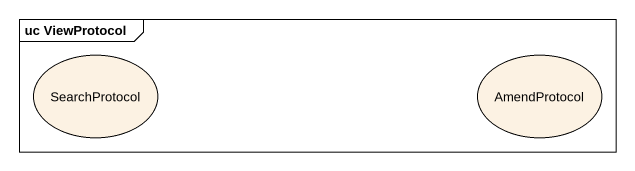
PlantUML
@startuml
mainframe uc ViewProtocol
usecase SearchProtocol
usecase AmendProtocol
@enduml
